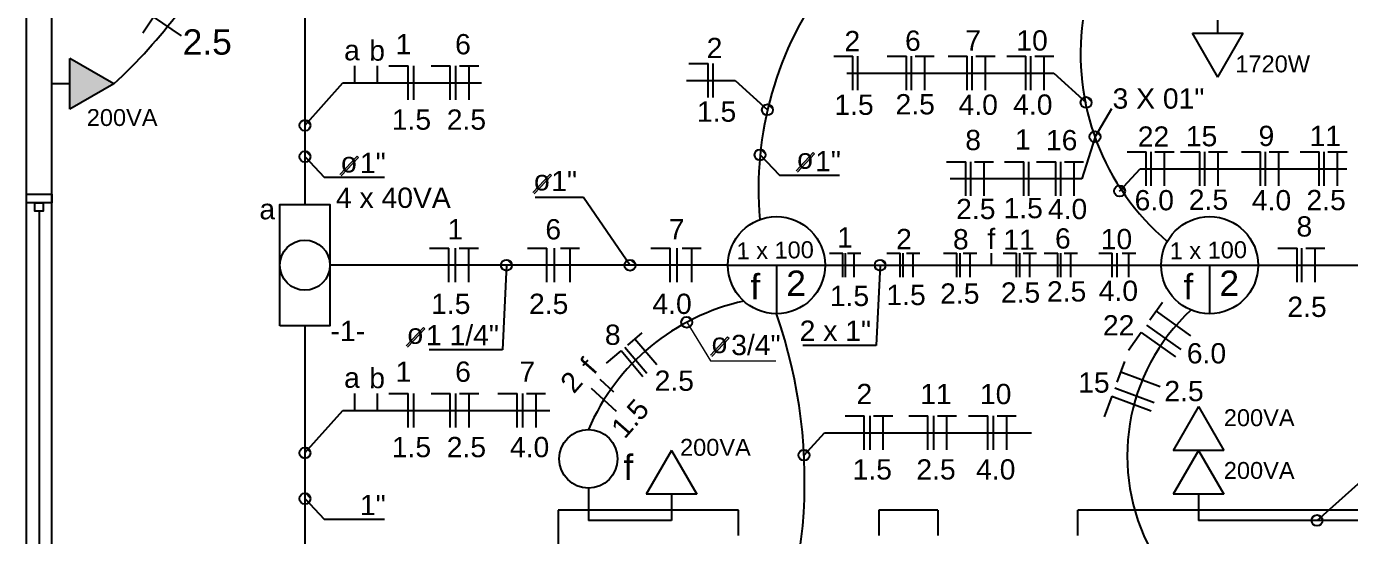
# Model space of a CAD drawing. Header units: millimetres. Extents: x 2676 to 2790, y 20 to 50.
# Drawn here: x 2757.06 to 2764.9, y 36.14 to 39.15 of the extents above; entities that cross this region are included whole.
import ezdxf

# ---------------------------------------------------------------- set-up
doc = ezdxf.new("R2010")
doc.units = ezdxf.units.MM
for name, color, linetype in [('BUILDING_ENVELOPE', 7, 'Continuous'), ('CIRCUITO 1', 3, 'Continuous'), ('CIRCUITO 2', 211, 'Continuous'), ('TOMADAS', 250, 'Continuous')]:
    doc.layers.add(name, color=color, linetype=linetype)
doc.styles.get("Standard").update_dxf_attribs({"font": 'arial.ttf', "height": 1.5})

# ---------------------------------------------------------------- blocks, each defined once
blk = doc.blocks.new('FI')
at = {"layer": 'TOMADAS', "lineweight": 20}
h = blk.add_hatch(color=30, dxfattribs=at)
h.dxf.hatch_style = 1
h.paths.add_polyline_path([(2744.671, 39.7775), (2744.773, 39.8859), (2744.7649, 39.8941), (2744.6628, 39.7856)])
at = {"layer": 'TOMADAS', "color": 30, "lineweight": 20}
for p, q in [((2744.6628, 39.7856), (2744.7649, 39.8941)), ((2744.671, 39.7775), (2744.773, 39.8859)), ((2744.7649, 39.8941), (2744.773, 39.8859))]:
    blk.add_line(p, q, dxfattribs=at)
at = {"layer": 'CIRCUITO 1', "color": 30}
blk.add_text('o', height=0.12, dxfattribs=at).set_placement((2744.6698, 39.7971))

msp = doc.modelspace()

# ---------------------------------------------------------------- hatches: boundary and pattern name
at = {"layer": 'TOMADAS', "linetype": 'Continuous', "transparency": 33554687}
h = msp.add_hatch(dxfattribs=at)
h.set_pattern_fill('ANSI31', color=1, scale=0.9, angle=-180)
h.set_pattern_definition([(225, (-3.594, 1.4702), (2.0205576, -2.0205576), [])])
h.paths.add_polyline_path([(2763.971, 39.11), (2764.121, 38.8502), (2764.271, 39.11)])
at = {"layer": 'TOMADAS'}
h = msp.add_hatch(color=4, dxfattribs=at)
h.dxf.hatch_style = 1
h.paths.add_polyline_path([(2757.3193, 38.6609), (2757.5791, 38.8109), (2757.3193, 38.9609)])
h = msp.add_hatch(dxfattribs=at)
h.set_pattern_fill('ANSI31', color=211, angle=270)
h.set_pattern_definition([(315, (2760.69863, 52.34077), (0.0883883, 0.0883883), [])])
h.paths.add_polyline_path([(2763.3411, 38.7331, 1), (2763.3411, 38.6682, 1)])
h = msp.add_hatch(dxfattribs=at)
h.set_pattern_fill('ANSI31', color=211, angle=270)
h.set_pattern_definition([(315, (2758.81023, 52.2974), (0.0883883, 0.0883883), [])])
h.paths.add_polyline_path([(2761.4527, 38.6897, 1), (2761.4527, 38.6248, 1)])
h = msp.add_hatch(dxfattribs=at)
h.set_pattern_fill('ANSI31', color=211, angle=270)
h.set_pattern_definition([(315, (2756.06921, 52.20491), (0.0883883, 0.0883883), [])])
h.paths.add_polyline_path([(2758.7117, 38.5973, 1), (2758.7117, 38.5323, 1)])
h = msp.add_hatch(dxfattribs=at)
h.set_pattern_fill('ANSI31', color=211, angle=270)
h.set_pattern_definition([(315, (2760.75106, 52.13803), (0.0883883, 0.0883883), [])])
h.paths.add_polyline_path([(2763.3936, 38.5304, 1), (2763.3936, 38.4655, 1)])
h = msp.add_hatch(dxfattribs=at)
h.set_pattern_fill('ANSI31', color=211, angle=270)
h.set_pattern_definition([(315, (2758.76643, 52.03085), (0.0883883, 0.0883883), [])])
h.paths.add_polyline_path([(2761.4089, 38.4232, 1), (2761.4089, 38.3583, 1)])
h = msp.add_hatch(dxfattribs=at)
h.set_pattern_fill('ANSI31', color=211, angle=270)
h.set_pattern_definition([(315, (2756.06921, 52.02036), (0.0883883, 0.0883883), [])])
h.paths.add_polyline_path([(2758.7117, 38.4127, 1), (2758.7117, 38.3478, 1)])
h = msp.add_hatch(dxfattribs=at)
h.set_pattern_fill('ANSI31', color=211, angle=270)
h.set_pattern_definition([(315, (2760.89657, 51.81651), (0.0883883, 0.0883883), [])])
h.paths.add_polyline_path([(2763.5391, 38.2089, 1), (2763.5391, 38.1439, 1)])
h = msp.add_hatch(dxfattribs=at)
h.set_pattern_fill('ANSI31', color=211, angle=270)
h.set_pattern_definition([(315, (2757.26372, 51.37761), (0.0883883, 0.0883883), [])])
h.paths.add_polyline_path([(2759.9062, 37.77, 1), (2759.9062, 37.705, 1)])
h = msp.add_hatch(dxfattribs=at)
h.set_pattern_fill('ANSI31', color=211, angle=270)
h.set_pattern_definition([(315, (2757.99574, 51.37761), (0.0883883, 0.0883883), [])])
h.paths.add_polyline_path([(2760.6383, 37.77, 1), (2760.6383, 37.705, 1)])
h = msp.add_hatch(dxfattribs=at)
h.set_pattern_fill('ANSI31', color=211, angle=270)
h.set_pattern_definition([(315, (2759.47803, 51.37761), (0.0883883, 0.0883883), [])])
h.paths.add_polyline_path([(2762.1205, 37.77, 1), (2762.1205, 37.705, 1)])
h = msp.add_hatch(dxfattribs=at)
h.set_pattern_fill('ANSI31', color=211, angle=270)
h.set_pattern_definition([(315, (2758.33198, 51.03999), (0.0883883, 0.0883883), [])])
h.paths.add_polyline_path([(2760.9745, 37.4323, 1), (2760.9745, 37.3674, 1)])
h = msp.add_hatch(dxfattribs=at)
h.set_pattern_fill('ANSI31', color=211, angle=270)
h.set_pattern_definition([(315, (2756.06921, 50.26652), (0.0883883, 0.0883883), [])])
h.paths.add_polyline_path([(2758.7117, 36.6589, 1), (2758.7117, 36.594, 1)])
h = msp.add_hatch(dxfattribs=at)
h.set_pattern_fill('ANSI31', color=211, angle=270)
h.set_pattern_definition([(315, (2759.02689, 50.2532), (0.0883883, 0.0883883), [])])
h.paths.add_polyline_path([(2761.6694, 36.6456, 1), (2761.6694, 36.5806, 1)])
h = msp.add_hatch(dxfattribs=at)
h.set_pattern_fill('ANSI31', color=211, angle=270)
h.set_pattern_definition([(315, (2756.06921, 49.99575), (0.0883883, 0.0883883), [])])
h.paths.add_polyline_path([(2758.7117, 36.3881, 1), (2758.7117, 36.3232, 1)])
h = msp.add_hatch(dxfattribs=at)
h.set_pattern_fill('ANSI31', color=211, angle=270)
h.set_pattern_definition([(315, (2762.0672, 49.86673), (0.0883883, 0.0883883), [])])
h.paths.add_polyline_path([(2764.7097, 36.2591, 1), (2764.7097, 36.1942, 1)])

# ---------------------------------------------------------------- linework, layer by layer
for p, q in [((2757.0617, 34.5475), (2757.0617, 45.7075)), ((2757.2117, 30.3875), (2757.2117, 42.9875)), ((2757.1367, 38.0575), (2757.1367, 35.2575)), ((2760.2117, 36.2875), (2760.2117, 30.3875)), ((2761.2817, 36.1375), (2761.2817, 36.2875)), ((2762.1118, 36.2875), (2762.1117, 36.1375)), ((2762.4617, 36.2875), (2762.4617, 36.1375)), ((2763.2917, 36.1375), (2763.2917, 36.2875))]:
    msp.add_line(p, q)
for points in [[(2757.2117, 38.1575), (2757.2117, 38.1075), (2757.0617, 38.1075), (2757.0617, 38.1575)], [(2757.1617, 38.1075), (2757.1617, 38.0575), (2757.1117, 38.0575), (2757.1117, 38.1075)]]:
    msp.add_lwpolyline(points, close=True)
at = {"layer": 'BUILDING_ENVELOPE', "color": 7, "linetype": 'Continuous'}
for p, q in [((2761.2817, 36.2875), (2760.2117, 36.2875)), ((2762.4617, 36.2875), (2762.1118, 36.2875)), ((2767.9117, 36.2875), (2763.2917, 36.2875))]:
    msp.add_line(p, q, dxfattribs=at)
at = {"layer": 'CIRCUITO 1', "color": 240, "linetype": 'Continuous', "ltscale": 0.02}
for p, q in [((2758.7117, 39.4789), (2758.7117, 38.096)), ((2764.121, 39.11), (2764.121, 39.1875)), ((2757.3193, 38.8109), (2757.2117, 38.8109)), ((2761.2186, 37.7375), (2758.8602, 37.7375)), ((2761.7938, 37.7375), (2763.7853, 37.7375)), ((2764.3605, 37.7375), (2766.3408, 37.7375)), ((2758.7117, 37.3789), (2758.7117, 35.996)), ((2760.3914, 36.418), (2760.3914, 36.2266)), ((2760.8837, 36.3816), (2760.8837, 36.2266)), ((2764.0062, 36.3816), (2764.0062, 36.2266)), ((2760.8837, 36.2266), (2760.3914, 36.2266)), ((2767.2141, 36.2266), (2764.0062, 36.2266))]:
    msp.add_line(p, q, dxfattribs=at)
at = {"layer": 'CIRCUITO 1', "color": 7}
for p, q in [((2757.7511, 39.1134), (2757.8147, 39.2074)), ((2757.9814, 39.0946), (2757.8147, 39.2074)), ((2761.8457, 38.9745), (2761.9592, 38.9745)), ((2761.9592, 38.7733), (2761.9592, 38.9745)), ((2761.9884, 38.7733), (2761.9884, 38.9745)), ((2762.1629, 38.9745), (2762.2764, 38.9745)), ((2762.2764, 38.7733), (2762.2764, 38.9745)), ((2762.3056, 38.7733), (2762.3056, 38.9745)), ((2762.3279, 38.9745), (2762.4414, 38.9745)), ((2762.3847, 38.7733), (2762.3847, 38.9745)), ((2762.5232, 38.9745), (2762.6367, 38.9745)), ((2762.6367, 38.7733), (2762.6367, 38.9745)), ((2762.6659, 38.7733), (2762.6659, 38.9745)), ((2762.6883, 38.9745), (2762.8018, 38.9745)), ((2762.745, 38.7733), (2762.745, 38.9745)), ((2762.8711, 38.9745), (2762.9846, 38.9745)), ((2762.9846, 38.7733), (2762.9846, 38.9745)), ((2763.0138, 38.7733), (2763.0138, 38.9745)), ((2763.0361, 38.9745), (2763.1496, 38.9745)), ((2763.0929, 38.7733), (2763.0929, 38.9745)), ((2759.0071, 38.8162), (2759.0071, 38.9168)), ((2759.1426, 38.8162), (2759.1426, 38.9168)), ((2759.2098, 38.9168), (2759.3233, 38.9168)), ((2759.3233, 38.7156), (2759.3233, 38.9168)), ((2759.3576, 38.7156), (2759.3576, 38.9168)), ((2759.4591, 38.9168), (2759.5726, 38.9168)), ((2759.5726, 38.7156), (2759.5726, 38.9168)), ((2759.6069, 38.7156), (2759.6069, 38.9168)), ((2759.6281, 38.9168), (2759.7416, 38.9168)), ((2759.6848, 38.7156), (2759.6848, 38.9168)), ((2760.9874, 38.9312), (2761.101, 38.9312)), ((2761.101, 38.7299), (2761.101, 38.9312)), ((2761.1302, 38.7299), (2761.1302, 38.9312)), ((2762.5144, 38.3496), (2762.6279, 38.3496)), ((2762.6279, 38.1484), (2762.6279, 38.3496)), ((2762.6571, 38.1484), (2762.6571, 38.3496)), ((2762.6794, 38.3496), (2762.793, 38.3496)), ((2762.7362, 38.1484), (2762.7362, 38.3496)), ((2762.8581, 38.3496), (2762.9716, 38.3496)), ((2762.9716, 38.1484), (2762.9716, 38.3496)), ((2763.0009, 38.1484), (2763.0009, 38.3496)), ((2763.0476, 38.3496), (2763.1611, 38.3496)), ((2763.1611, 38.1484), (2763.1611, 38.3496)), ((2763.1903, 38.1484), (2763.1903, 38.3496)), ((2763.2126, 38.3496), (2763.3261, 38.3496)), ((2763.2694, 38.1484), (2763.2694, 38.3496)), ((2763.5836, 38.4094), (2763.6971, 38.4094)), ((2763.6971, 38.2082), (2763.6971, 38.4094)), ((2763.7263, 38.2082), (2763.7263, 38.4094)), ((2763.7486, 38.4094), (2763.8621, 38.4094)), ((2763.8054, 38.2082), (2763.8054, 38.4094)), ((2763.9007, 38.4094), (2764.0143, 38.4094)), ((2764.0143, 38.2082), (2764.0143, 38.4094)), ((2764.0435, 38.2082), (2764.0435, 38.4094)), ((2764.0658, 38.4094), (2764.1793, 38.4094)), ((2764.1226, 38.2082), (2764.1226, 38.4094)), ((2764.2611, 38.4094), (2764.3746, 38.4094)), ((2764.3746, 38.2082), (2764.3746, 38.4094)), ((2764.4038, 38.2082), (2764.4038, 38.4094)), ((2764.4262, 38.4094), (2764.5397, 38.4094)), ((2764.4829, 38.2082), (2764.4829, 38.4094)), ((2764.609, 38.4094), (2764.7225, 38.4094)), ((2764.7225, 38.2082), (2764.7225, 38.4094)), ((2764.7517, 38.2082), (2764.7517, 38.4094)), ((2764.774, 38.4094), (2764.8875, 38.4094)), ((2764.8308, 38.2082), (2764.8308, 38.4094)), ((2759.4507, 37.8381), (2759.5642, 37.8381)), ((2759.5642, 37.6369), (2759.5642, 37.8381)), ((2759.6043, 37.6369), (2759.6043, 37.8381)), ((2759.6263, 37.8381), (2759.7398, 37.8381)), ((2759.683, 37.6369), (2759.683, 37.8381)), ((2760.0311, 37.8381), (2760.1446, 37.8381)), ((2760.1446, 37.6369), (2760.1446, 37.8381)), ((2760.1898, 37.6369), (2760.1898, 37.8381)), ((2760.2261, 37.8381), (2760.3396, 37.8381)), ((2760.2828, 37.6369), (2760.2828, 37.8381)), ((2760.7621, 37.8381), (2760.8756, 37.8381)), ((2760.8756, 37.6369), (2760.8756, 37.8381)), ((2760.9174, 37.6369), (2760.9174, 37.8381)), ((2760.9472, 37.8381), (2761.0607, 37.8381)), ((2761.0039, 37.6369), (2761.0039, 37.8381)), ((2761.8202, 37.8079), (2761.8996, 37.8079)), ((2761.8996, 37.6671), (2761.8996, 37.8079)), ((2761.9154, 37.6671), (2761.9154, 37.8079)), ((2761.927, 37.8079), (2762.0064, 37.8079)), ((2761.9667, 37.6671), (2761.9667, 37.8079)), ((2762.1594, 37.8079), (2762.2388, 37.8079)), ((2762.2388, 37.6671), (2762.2388, 37.8079)), ((2762.2578, 37.6671), (2762.2578, 37.8079)), ((2762.2766, 37.8079), (2762.3561, 37.8079)), ((2762.3164, 37.6671), (2762.3164, 37.8079)), ((2762.4959, 37.8079), (2762.5754, 37.8079)), ((2762.5754, 37.6671), (2762.5754, 37.8079)), ((2762.5943, 37.6671), (2762.5943, 37.8079)), ((2762.6132, 37.8079), (2762.6926, 37.8079)), ((2762.6529, 37.6671), (2762.6529, 37.8079)), ((2762.7798, 37.7375), (2762.7798, 37.8079)), ((2762.8498, 37.8079), (2762.9292, 37.8079)), ((2762.9292, 37.6671), (2762.9292, 37.8079)), ((2762.9481, 37.6671), (2762.9481, 37.8079)), ((2762.967, 37.8079), (2763.0465, 37.8079)), ((2763.0067, 37.6671), (2763.0067, 37.8079)), ((2763.0932, 37.8079), (2763.1726, 37.8079)), ((2763.1726, 37.6671), (2763.1726, 37.8079)), ((2763.1915, 37.6671), (2763.1915, 37.8079)), ((2763.2104, 37.8079), (2763.2899, 37.8079)), ((2763.2501, 37.6671), (2763.2501, 37.8079)), ((2763.4165, 37.8079), (2763.4959, 37.8079)), ((2763.4959, 37.6671), (2763.4959, 37.8079)), ((2763.5241, 37.6671), (2763.5241, 37.8079)), ((2763.5551, 37.8079), (2763.6346, 37.8079)), ((2763.5948, 37.6671), (2763.5948, 37.8079)), ((2764.4771, 37.8381), (2764.5906, 37.8381)), ((2764.5906, 37.6369), (2764.5906, 37.8381)), ((2764.6199, 37.6369), (2764.6199, 37.8381)), ((2764.6422, 37.8381), (2764.7557, 37.8381)), ((2764.6989, 37.6369), (2764.6989, 37.8381)), ((2760.6243, 37.2639), (2760.711, 37.3372)), ((2760.7372, 37.0958), (2760.6073, 37.2495)), ((2760.7976, 37.1469), (2760.6677, 37.3005)), ((2760.4983, 37.1574), (2760.585, 37.2306)), ((2760.7149, 37.0769), (2760.585, 37.2306)), ((2760.5577, 36.8722), (2760.4094, 37.0083)), ((2760.5424, 36.985), (2760.4605, 37.0601)), ((2759.0071, 36.8778), (2759.0071, 36.9784)), ((2759.1426, 36.8778), (2759.1426, 36.9784)), ((2759.2098, 36.9784), (2759.3233, 36.9784)), ((2759.3233, 36.7772), (2759.3233, 36.9784)), ((2759.3576, 36.7772), (2759.3576, 36.9784)), ((2759.4591, 36.9784), (2759.5726, 36.9784)), ((2759.5726, 36.7772), (2759.5726, 36.9784)), ((2759.6069, 36.7772), (2759.6069, 36.9784)), ((2759.6281, 36.9784), (2759.7416, 36.9784)), ((2759.6848, 36.7772), (2759.6848, 36.9784)), ((2759.8558, 36.9784), (2759.9693, 36.9784)), ((2759.9693, 36.7772), (2759.9693, 36.9784)), ((2760.0036, 36.7772), (2760.0036, 36.9784)), ((2760.0248, 36.9784), (2760.1383, 36.9784)), ((2760.0815, 36.7772), (2760.0815, 36.9784)), ((2761.9128, 36.8461), (2762.0263, 36.8461)), ((2762.0263, 36.6449), (2762.0263, 36.8461)), ((2762.0606, 36.6449), (2762.0606, 36.8461)), ((2762.0818, 36.8461), (2762.1953, 36.8461)), ((2762.1386, 36.6449), (2762.1386, 36.8461)), ((2762.2904, 36.8461), (2762.4039, 36.8461)), ((2762.4039, 36.6449), (2762.4039, 36.8461)), ((2762.4382, 36.6449), (2762.4382, 36.8461)), ((2762.4594, 36.8461), (2762.5729, 36.8461)), ((2762.5162, 36.6449), (2762.5162, 36.8461)), ((2762.6445, 36.8461), (2762.758, 36.8461)), ((2762.758, 36.6449), (2762.758, 36.8461)), ((2762.7923, 36.6449), (2762.7923, 36.8461)), ((2762.8135, 36.8461), (2762.927, 36.8461)), ((2762.8702, 36.6449), (2762.8702, 36.8461))]:
    msp.add_line(p, q, dxfattribs=at)
at = {"layer": 'CIRCUITO 1', "color": 240, "linetype": 'Continuous', "ltscale": 0.02}
for centre, radius, start, end in [((2755.5682, 41.0164), 2.9847, 312.35815, 334.56397), ((2763.4466, 38.1928), 2.0472, 142.92325, 185.18578), ((2764.7576, 38.9859), 1.4499, 172.00886, 229.81489), ((2761.5927, 36.2475), 1.3078, 102.36968, 156.71782), ((2758.6676, 36.462), 3.0056, 330.62332, 19.18881), ((2764.7617, 36.608), 1.1773, 132.78167, 208.57649)]:
    msp.add_arc(centre, radius, start, end, dxfattribs=at)
at = {"layer": 'CIRCUITO 2', "color": 4}
for p, q in [((2761.2186, 37.7375), (2761.7938, 37.7375)), ((2761.5062, 37.7375), (2761.5062, 37.4499)), ((2763.7853, 37.7375), (2764.3605, 37.7375)), ((2764.0729, 37.7375), (2764.0729, 37.4499))]:
    msp.add_line(p, q, dxfattribs=at)
for centre, radius in [((2761.5062, 37.7375), 0.2876), ((2764.0729, 37.7375), 0.2876), ((2760.3914, 36.5912), 0.1732)]:
    msp.add_circle(centre, radius, dxfattribs=at)
at = {"layer": 'TOMADAS', "color": 4, "linetype": 'Continuous'}
for p, q in [((2763.971, 39.11), (2764.271, 39.11)), ((2764.121, 38.8502), (2763.971, 39.11)), ((2764.121, 38.8502), (2764.271, 39.11)), ((2757.3193, 38.6609), (2757.3193, 38.9609)), ((2757.5791, 38.8109), (2757.3193, 38.9609)), ((2757.5791, 38.8109), (2757.3193, 38.6609)), ((2764.0062, 36.9012), (2763.8562, 36.6414)), ((2764.0062, 36.9012), (2764.1562, 36.6414)), ((2760.8837, 36.6414), (2760.7337, 36.3816)), ((2760.8837, 36.6414), (2761.0337, 36.3816)), ((2764.0062, 36.6414), (2763.8562, 36.3816)), ((2764.1562, 36.6414), (2763.8562, 36.6414)), ((2764.0062, 36.6414), (2764.1562, 36.3816)), ((2761.0337, 36.3816), (2760.7337, 36.3816)), ((2764.1562, 36.3816), (2763.8562, 36.3816))]:
    msp.add_line(p, q, dxfattribs=at)
at = {"layer": 'TOMADAS', "color": 15}
for p, q in [((2758.7117, 38.5648), (2758.9359, 38.8162)), ((2758.9359, 38.8162), (2759.7583, 38.8162)), ((2760.9737, 38.8305), (2761.2605, 38.8305)), ((2761.2605, 38.8305), (2761.4527, 38.6573)), ((2761.9226, 38.8739), (2763.1489, 38.8739)), ((2763.1489, 38.8739), (2763.3411, 38.7007)), ((2763.3936, 38.4979), (2763.4934, 38.6641)), ((2763.3936, 38.4979), (2763.3157, 38.249)), ((2758.7117, 38.3802), (2758.8267, 38.259)), ((2761.4089, 38.3907), (2761.5239, 38.2695)), ((2761.5239, 38.2695), (2761.8801, 38.2695)), ((2763.5391, 38.1764), (2763.6604, 38.3088)), ((2763.6604, 38.3088), (2764.8868, 38.3088)), ((2758.8267, 38.259), (2759.1828, 38.259)), ((2763.3157, 38.249), (2762.5353, 38.249)), ((2760.0755, 38.1404), (2760.3622, 38.1404)), ((2760.3622, 38.1404), (2760.6383, 37.7375)), ((2759.9062, 37.7375), (2759.8827, 37.2357)), ((2762.1205, 37.7375), (2762.0973, 37.2624)), ((2762.0973, 37.2624), (2761.6615, 37.2624)), ((2759.883, 37.2357), (2759.4471, 37.2357)), ((2758.7117, 36.6264), (2758.9359, 36.8778)), ((2758.9359, 36.8778), (2760.1622, 36.8778)), ((2761.6694, 36.6131), (2761.7908, 36.7455)), ((2761.7908, 36.7455), (2763.0171, 36.7455)), ((2764.7097, 36.2266), (2765.2242, 36.6855)), ((2758.7117, 36.3556), (2758.8267, 36.2344)), ((2758.8267, 36.2344), (2759.1828, 36.2344))]:
    msp.add_line(p, q, dxfattribs=at)
at = {"layer": 'TOMADAS', "color": 7}
for p, q in [((2763.7942, 37.5177), (2763.7187, 37.4113)), ((2763.7564, 37.4645), (2763.9599, 37.3201)), ((2763.668, 37.3397), (2763.5925, 37.2334)), ((2763.668, 37.3397), (2763.8714, 37.1953)), ((2763.6986, 37.3828), (2763.902, 37.2384)), ((2763.5689, 37.1667), (2763.5234, 37.0445)), ((2763.5462, 37.1056), (2763.78, 37.0186)), ((2763.5113, 37.0118), (2763.7451, 36.9247)), ((2763.4929, 36.9622), (2763.4474, 36.84)), ((2763.4929, 36.9622), (2763.7267, 36.8752))]:
    msp.add_line(p, q, dxfattribs=at)
at = {"layer": 'TOMADAS', "color": 6, "lineweight": 20}
for p, q in [((2760.9745, 37.3999), (2761.116, 37.1719)), ((2761.116, 37.1719), (2761.502, 37.1719))]:
    msp.add_line(p, q, dxfattribs=at)
at = {"layer": 'TOMADAS', "color": 4}
msp.add_lwpolyline([(2758.5632, 37.3789), (2758.5632, 38.096), (2758.8602, 38.096), (2758.8602, 37.3789)], close=True, dxfattribs=at)
at = {"layer": 'TOMADAS', "color": 211}
for centre in [(2763.3411, 38.7007), (2761.4527, 38.6573), (2758.7117, 38.5648), (2763.3936, 38.4979), (2761.4089, 38.3907), (2758.7117, 38.3802), (2763.5391, 38.1764), (2759.9062, 37.7375), (2760.6383, 37.7375), (2762.1205, 37.7375), (2760.9745, 37.3999), (2758.7117, 36.6264), (2761.6694, 36.6131), (2758.7117, 36.3556), (2764.7097, 36.2266)]:
    msp.add_circle(centre, 0.0325, dxfattribs=at)
at = {"layer": 'TOMADAS', "color": 4}
msp.add_circle((2758.7117, 37.7375), 0.1485, dxfattribs=at)

# ---------------------------------------------------------------- block references
at = {"layer": 'TOMADAS', "color": 6, "lineweight": 20}
for p in [(14.256, -1.5104), (15.3994, -1.6171), (14.6492, -2.5253), (16.4519, -2.5801)]:
    msp.add_blockref('FI', p, dxfattribs=at)
at = {"layer": 'TOMADAS', "color": 30, "lineweight": 20}
msp.add_blockref('FI', (16.9591, -1.4888), dxfattribs=at)

# ---------------------------------------------------------------- texts
at = {"layer": 'CIRCUITO 1', "color": 15}
msp.add_text('2.5', height=0.15, dxfattribs=at).set_placement((2757.9873, 38.9837))
at = {"layer": 'CIRCUITO 1', "color": 30}
for s, p in [('3 X 01"', (2763.4977, 38.6641)), ('1"', (2759.0379, 38.2828)), ('1"', (2761.7351, 38.2933)), ('1"', (2760.1715, 38.1758)), ('2 x 1"', (2761.6434, 37.2897)), ('1 1/4"', (2759.4291, 37.263)), ('3/4"', (2761.2379, 37.2053)), ('1"', (2759.0379, 36.2582))]:
    msp.add_text(s, height=0.12, dxfattribs=at).set_placement(p)
at = {"layer": 'CIRCUITO 1', "color": 7}
for s, p in [('1', (2762.9192, 38.4216)), ('1.5', (2762.8514, 38.0155))]:
    msp.add_text(s, height=0.12, dxfattribs=at).set_placement(p)
at = {"layer": 'CIRCUITO 1', "color": 1}
for s, p in [('16', (2763.1028, 38.4178)), ('4.0', (2763.1144, 38.0101))]:
    msp.add_text(s, height=0.12, dxfattribs=at).set_placement(p)
at = {"layer": 'CIRCUITO 1', "color": 4}
for p in [(2761.5642, 37.5559), (2764.1308, 37.5559)]:
    msp.add_text('2', height=0.15, dxfattribs=at).set_placement(p)
at = {"layer": 'CIRCUITO 1', "color": 7}
for s, p in [('f', (2760.423, 37.084)), ('2', (2760.3049, 36.9715)), ('1.5', (2760.6062, 36.7037))]:
    msp.add_text(s, height=0.12, rotation=48.67013, dxfattribs=at).set_placement(p)
at = {"layer": 'CIRCUITO 2', "color": 1}
for s, p in [('7', (2762.6248, 39.0081)), ('10', (2762.9274, 39.0079)), ('4.0', (2762.5851, 38.6274)), ('4.0', (2762.9087, 38.6283)), ('9', (2764.3627, 38.4429)), ('11', (2764.6653, 38.4428)), ('4.0', (2764.323, 38.0623)), ('2.5', (2764.6466, 38.0631)), ('7', (2760.8678, 37.8901)), ('11', (2762.8504, 37.8288)), ('10', (2763.4275, 37.8322)), ('2.5', (2762.8358, 37.5158)), ('4.0', (2763.4156, 37.526)), ('4.0', (2760.771, 37.4489)), ('7', (2759.9828, 37.0473)), ('11', (2762.3579, 36.915)), ('10', (2762.7119, 36.915)), ('4.0', (2759.9268, 36.601)), ('2.5', (2762.335, 36.4687)), ('4.0', (2762.6891, 36.4687))]:
    msp.add_text(s, height=0.12, dxfattribs=at).set_placement(p)
at = {"layer": 'CIRCUITO 2', "color": 7}
for s, height, p in [('b', 0.12, (2759.0931, 38.9479)), ('1', 0.12, (2759.2494, 38.9857)), ('a', 0.12, (2758.9438, 38.9501)), ('1.5', 0.12, (2759.2266, 38.5394)), ('1', 0.12, (2759.5564, 37.8901)), ('1', 0.12, (2761.8656, 37.8422)), ('2', 0.12, (2762.2153, 37.8324)), ('f', 0.12, (2762.7558, 37.8333)), ('1.5', 0.12, (2759.4596, 37.4489)), ('1.5', 0.12, (2761.8222, 37.4957)), ('1.5', 0.12, (2762.1577, 37.5014)), ('1', 0.12, (2759.2494, 37.0473)), ('a', 0.12, (2758.9438, 37.0117)), ('b', 0.12, (2759.0931, 37.0095)), ('2', 0.12, (2761.9803, 36.915)), ('1.5', 0.12, (2759.2266, 36.601)), ('f', 0.15, (2760.5991, 36.4664)), ('1.5', 0.12, (2761.9574, 36.4687))]:
    msp.add_text(s, height=height, dxfattribs=at).set_placement(p)
at = {"layer": 'CIRCUITO 2', "color": 15}
for s, p in [('6', (2759.6018, 38.9857)), ('2.5', (2759.5523, 38.5394)), ('6', (2760.1367, 37.8901)), ('2.5', (2760.0399, 37.4489)), ('6', (2759.6018, 37.0473)), ('2.5', (2759.5523, 36.601))]:
    msp.add_text(s, height=0.12, dxfattribs=at).set_placement(p)
at = {"layer": 'CIRCUITO 2', "color": 3}
for s, p in [('8', (2762.6247, 38.4185)), ('2.5', (2762.5709, 38.0104)), ('8', (2764.5874, 37.907)), ('8', (2762.5519, 37.8313)), ('2.5', (2762.4759, 37.5098)), ('2.5', (2764.5336, 37.4313)), ('8', (2760.4893, 37.2659)), ('2.5', (2760.7841, 36.9939))]:
    msp.add_text(s, height=0.12, dxfattribs=at).set_placement(p)
at = {"layer": 'CIRCUITO 2', "color": 4}
for p in [(2761.2701, 37.772), (2763.8368, 37.772)]:
    msp.add_text('1 x 100', height=0.1, rotation=1, dxfattribs=at).set_placement(p)
for p in [(2761.3512, 37.5349), (2763.9179, 37.5349)]:
    msp.add_text('f', height=0.15, dxfattribs=at).set_placement(p)
at = {"layer": 'TOMADAS', "color": 7, "linetype": 'Continuous'}
for s, p in [('2', (2761.9091, 39.0042)), ('2', (2761.0924, 38.9632)), ('1.5', (2761.8491, 38.6274)), ('1.5', (2761.0348, 38.5868))]:
    msp.add_text(s, height=0.12, dxfattribs=at).set_placement(p)
at = {"layer": 'TOMADAS', "color": 15, "linetype": 'Continuous'}
for s, height, p in [('6', 0.12, (2762.2678, 39.0066)), ('2.5', 0.12, (2762.2116, 38.6302)), ('200VA', 0.1, (2757.4191, 38.5616)), ('6', 0.12, (2763.1566, 37.8358)), ('2.5', 0.12, (2763.1091, 37.5225))]:
    msp.add_text(s, height=height, dxfattribs=at).set_placement(p)
at = {"layer": 'TOMADAS', "color": 4, "linetype": 'Continuous'}
msp.add_text('1720W', height=0.1, dxfattribs=at).set_placement((2764.2252, 38.879))
at = {"layer": 'TOMADAS', "color": 5, "linetype": 'Continuous'}
for s, p in [('22', (2763.647, 38.439)), ('6.0', (2763.6284, 38.0623))]:
    msp.add_text(s, height=0.12, dxfattribs=at).set_placement(p)
at = {"layer": 'TOMADAS', "color": 64, "linetype": 'Continuous'}
for s, p in [('15', (2763.9319, 38.4414)), ('2.5', (2763.9495, 38.0651))]:
    msp.add_text(s, height=0.12, dxfattribs=at).set_placement(p)
at = {"layer": 'TOMADAS', "color": 7}
for s, p in [('4 x 40VA', (2758.8956, 38.0767)), ('a', (2758.442, 38.0092)), ('-1-', (2758.8635, 37.2883))]:
    msp.add_text(s, height=0.12, dxfattribs=at).set_placement(p)
at = {"layer": 'TOMADAS', "color": 5}
for s, p in [('22', (2763.4404, 37.3216)), ('6.0', (2763.9377, 37.1561))]:
    msp.add_text(s, height=0.12, dxfattribs=at).set_placement(p)
at = {"layer": 'TOMADAS', "color": 64}
for s, p in [('15', (2763.2939, 36.9831)), ('2.5', (2763.8046, 36.9327))]:
    msp.add_text(s, height=0.12, dxfattribs=at).set_placement(p)
at = {"layer": 'TOMADAS', "color": 3, "linetype": 'Continuous'}
for p in [(2764.1569, 36.7848), (2760.9346, 36.6094), (2764.1569, 36.4727)]:
    msp.add_text('200VA', height=0.1, dxfattribs=at).set_placement(p)

doc.saveas('drawing.dxf')
